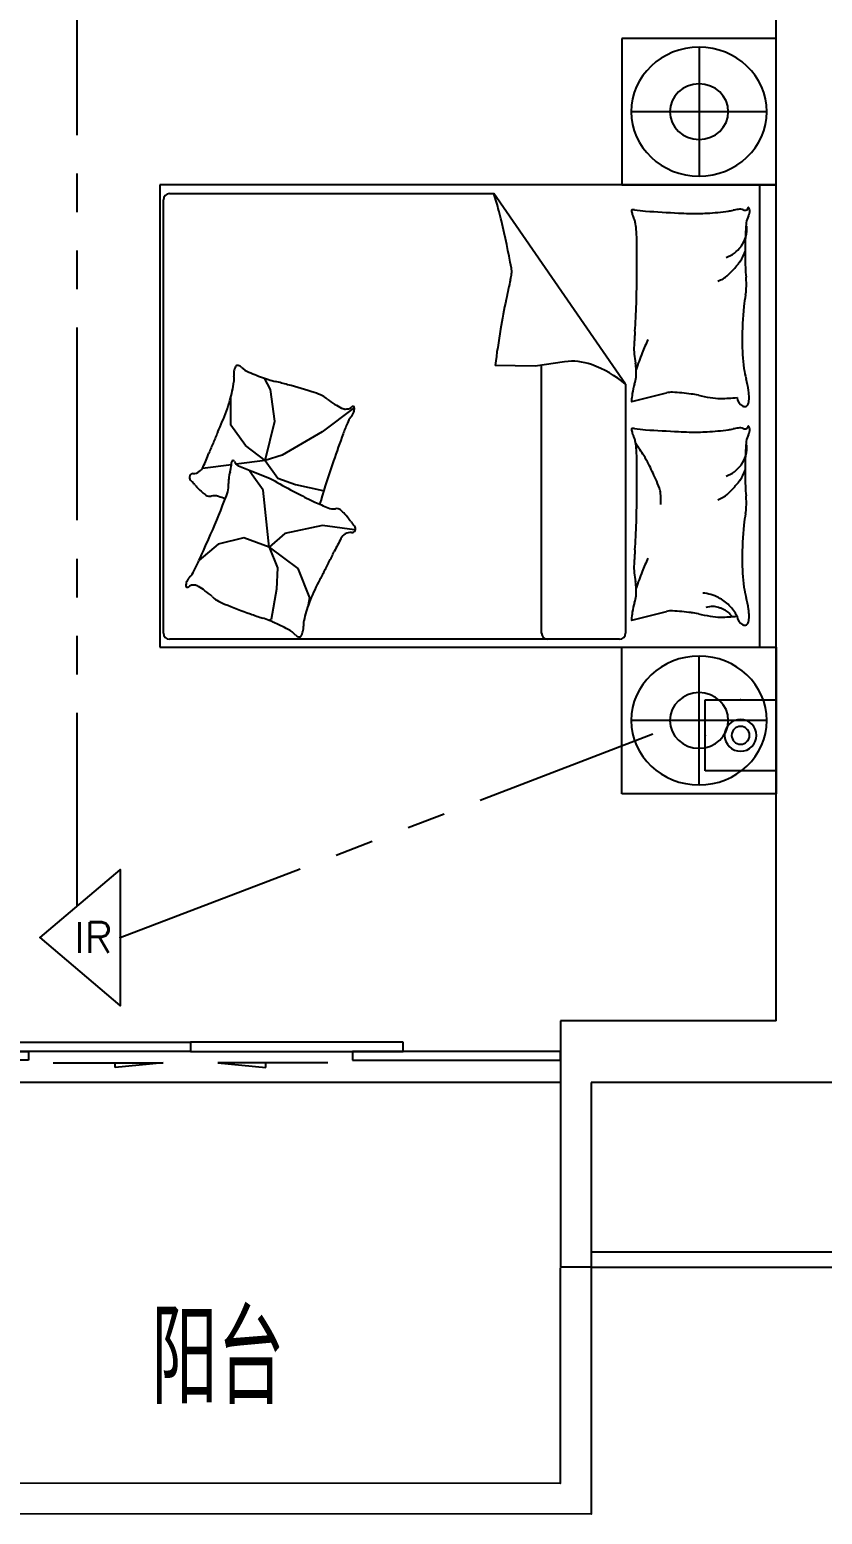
# Model space of a CAD drawing. Extents: x -41969 to 449372, y 65390 to 759577.
# Drawn here: x 328283 to 330855, y 709131 to 713947 of the extents above; entities that cross this region are included whole.
import ezdxf
from ezdxf.enums import TextEntityAlignment as Align

# ---------------------------------------------------------------- set-up
doc = ezdxf.new("R2010")
doc.units = 0
doc.header["$LTSCALE"] = 1000
doc.header["$MEASUREMENT"] = 0
doc.linetypes.add('PHANTOM2', pattern=[1.25, 0.625, -0.125, 0.125, -0.125, 0.125, -0.125])
for name, color, linetype in [('EQUIP-消防', 241, 'Continuous'), ('EQUIP-通讯', 241, 'Continuous'), ('IN-door', 2, 'Continuous'), ('WALL', 7, 'Continuous'), ('WINDOW', 2, 'Continuous'), ('WIRE-照明', 120, 'Continuous'), ('装修家具', 8, 'Continuous')]:
    doc.layers.add(name, color=color, linetype=linetype)
doc.styles.add('_TEL_DIM', font='SIMPLEX', dxfattribs={"width": 0.8, "height": 3.5, "bigfont": 'HZTXT'})
doc.styles.add('DIM_FONT', font='SIMPLEX', dxfattribs={"width": 0.7, "bigfont": 'GBCBIG'})
doc.styles.get("Standard").update_dxf_attribs({"font": 'gbenor.shx', "bigfont": 'gbcbig.shx'})

# ---------------------------------------------------------------- blocks, each defined once
blk = doc.blocks.new('A$C65FF3140')
at = {"color": 8}
for p, q in [((-6200, -6313.6), (-6700, -6313.6)), ((-6700, -6313.6), (-6700, -6788.6)), ((-6450, -6342.1), (-6450, -6760.1)), ((-6200, -6788.6), (-6200, -6313.6)), ((-6230, -6551.1), (-6670, -6551.1)), ((-6200, -6788.6), (-8200, -6788.6)), ((-8200, -6788.6), (-8200, -8288.6)), ((-6700, -6788.6), (-6200, -6788.6)), ((-6700, -6788.6), (-6200, -6788.6)), ((-6252.4, -8288.6), (-6252.4, -6788.6)), ((-6200, -8288.6), (-6200, -6788.6)), ((-8187.8, -8242.8), (-8187.8, -6837)), ((-8167.8, -6817), (-7115.9, -6817)), ((-6688.5, -7435.1), (-7115.9, -6817)), ((-6886.2, -7362.6), (-6981.6, -7376.2)), ((-7840.3, -7451.9), (-7860.3, -7415.8)), ((-6981.6, -7376.2), (-7111.7, -7374.5)), ((-6961.1, -8242.8), (-6961.1, -7373.3)), ((-7826.4, -7554.6), (-7840.3, -7451.9)), ((-6688.5, -7435.1), (-6688.5, -8242.8)), ((-6638.3, -7484), (-6555.7, -7463.4)), ((-7968.7, -7568.5), (-7968.7, -7475.6)), ((-7568.4, -7511), (-7672.4, -7590.2)), ((-6668.3, -7491.5), (-6638.3, -7484)), ((-7858, -7683.1), (-7826.4, -7554.6)), ((-7921.3, -7633.7), (-7968.7, -7568.5)), ((-7672.4, -7590.2), (-7802.7, -7665.3)), ((-7858, -7683.1), (-7921.3, -7633.7)), ((-7966.9, -7696.7), (-8061.5, -7708.6)), ((-7858, -7683.1), (-7952.2, -7694.9)), ((-7900.5, -7718.3), (-7944, -7700.6)), ((-7802.7, -7665.3), (-7858, -7683.1)), ((-7858, -7683.1), (-7816.6, -7740.5)), ((-7900, -7728.7), (-7908.6, -7716.7)), ((-7844.2, -7741.3), (-7900.5, -7718.3)), ((-7863.9, -7778.6), (-7900, -7728.7)), ((-7816.6, -7740.5), (-7759.3, -7760.2)), ((-7845, -7964.4), (-7863.9, -7778.6)), ((-7759.3, -7760.2), (-7670.4, -7780)), ((-7671.4, -7893.8), (-7793.5, -7919.6)), ((-7568.3, -7907.6), (-7671.4, -7893.8)), ((-7927.5, -7933.4), (-8010.1, -7954)), ((-7845, -7964.4), (-7927.5, -7933.4)), ((-7793.5, -7919.6), (-7845, -7964.4)), ((-8010.1, -7954), (-8072.6, -8007.6)), ((-7845, -7964.4), (-7752.2, -8033.2)), ((-7845, -7964.4), (-7817.5, -8031.4)), ((-7817.5, -8031.4), (-7821, -8100.3)), ((-7752.2, -8033.2), (-7714.4, -8127.8)), ((-7821, -8100.3), (-7838.2, -8198.3)), ((-7714.4, -8127.8), (-7717.8, -8151.9)), ((-6638.3, -8193.3), (-6555.7, -8172.6)), ((-7838.2, -8198.3), (-7844.6, -8201.6)), ((-6668.3, -8200.8), (-6638.3, -8193.3)), ((-6708.5, -8262.8), (-8167.8, -8262.8)), ((-8200, -8288.6), (-6200, -8288.6)), ((-6700, -8763.6), (-6700, -8288.6)), ((-6700, -8288.6), (-6200, -8288.6)), ((-6450, -8735.1), (-6450, -8317.1)), ((-6200, -8288.6), (-6200, -8763.6)), ((-6230, -8526.1), (-6670, -8526.1)), ((-6200, -8763.6), (-6700, -8763.6))]:
    blk.add_line(p, q, dxfattribs=at)
for centre, radius, start, end in [((-8167.8, -6837), 20, 90, 180), ((-8863.9, -7376.1), 1835.1, 15.9352, 17.7364), ((-7731.4, -7052.7), 657.4, 12.9255, 15.9352), ((-6668, -6871.2), 1.32, 106.6978, 187.1204), ((-6582.5, -6860.6), 87.5, 187.1204, 196.2212), ((-6662.8, -6888.5), 19.3, 80.0016, 106.6978), ((-6592.8, -6863.6), 76.7, 196.2212, 207.2841), ((-6603.7, -6553.1), 321.2, 260.0016, 266.4951), ((-5789.7, 6736.3), 13635.6, 266.49514, 266.94504), ((-6443.6, -5516.6), 1365.2, 266.945, 268.3669), ((-6463.2, -6202.8), 678.7, 268.3669, 273.3687), ((-6477, -5968.9), 913.1, 273.3687, 277.6809), ((-6381.5, -6677.2), 198.3, 277.6809, 282.1095), ((-6288.2, -7111.6), 246, 98.1335, 102.1095), ((-6318.4, -6900.5), 32.8, 68.579, 98.1335), ((-6300.7, -6855.5), 15.6, 248.579, 291.9904), ((-6296.5, -6866), 4.28, 291.9904, 11.8931), ((-6290, -6864.6), 2.32, 70.436, 191.8931), ((-6314.3, -6874), 28.9, 329.3487, 4.3025), ((-6290.4, -6865.7), 3.42, 21.7883, 70.436), ((-6310.5, -6873.7), 25.1, 4.3025, 21.7883), ((-11052.2, -7814.9), 4064.6, 10.7276, 12.9255), ((-6701.2, -6919.5), 45.3, 12.869, 27.2841), ((-6799.3, -6941.9), 145.9, 3.574, 12.869), ((-7815.4, -7005.4), 1164, 0.2865, 3.574), ((-5479.4, -6986.5), 820.8, 174.7408, 178.0921), ((-6393.8, -6929.8), 99.2, 344.0648, 4.2159), ((-6243.1, -6916.2), 53.9, 149.3487, 174.7408), ((-6393.8, -6929.8), 99.2, 323.9136, 344.0648), ((-4806.3, -7008.9), 1494.3, 178.0921, 180.5757), ((-12369.9, -7028.1), 5718.5, 359.0296, 0.2865), ((-6393.8, -6929.8), 99.2, 288.4397, 306.1766), ((-6393.8, -6929.8), 99.2, 306.1766, 323.9136), ((-6379.5, -6993.2), 76.8, 321.6114, 332.7604), ((-6519.3, -6921.2), 234, 332.7604, 339.1397), ((-5427.4, -7015.2), 873.2, 180.5757, 184.8018), ((-7250.6, -7050.8), 194.2, 346.8096, 352.2696), ((-7115.8, -7069.1), 58.1, 352.2696, 10.7276), ((-6506.2, -6912.9), 225.2, 309.0349, 316.1885), ((-6626.3, -6797.6), 391.6, 316.1885, 321.6114), ((-4612.1, -7669.2), 2515.8, 166.8096, 168.3259), ((-10013.9, -7068), 3362.2, 357.3904, 359.0296), ((-6467, -6916.7), 200.2, 293.0028, 298.3168), ((-6395.4, -7049.5), 49.3, 298.3168, 309.0349), ((-6449, -7118.6), 152.4, 349.8101, 357.4614), ((-6586.2, -7112.5), 289.7, 357.4614, 4.8018), ((-4541.4, -7683.8), 2588, 168.3259, 170.505), ((-5778.1, -7239.2), 529.3, 169.8101, 173.9133), ((-7870.4, -7165.7), 1216.5, 355.3824, 357.3904), ((-5261.3, -7294.3), 1049, 173.9133, 180), ((-3365.7, -7880.5), 3780.1, 170.505, 172.308), ((-5257.7, -7376.8), 1404.8, 175.3824, 177.2509), ((-6431, -7320.4), 230.1, 177.2509, 191.5586), ((-5948, -7606.4), 738.7, 156.5156, 158.3423), ((-5948, -7606.4), 738.7, 154.6889, 156.5156), ((-5627.6, -7294.3), 682.7, 180, 187.5469), ((-6860.7, -7540.9), 180.1, 69.8512, 98.1356), ((-6799.4, -7395.7), 145.9, 353.5659, 11.5586), ((-5948, -7606.4), 738.7, 160.572, 162.8018), ((-5948, -7606.4), 738.7, 158.3423, 160.572), ((-7899.7, -7402.4), 59.9, 171.3557, 187.784), ((-8021.5, -7419.1), 63, 351.7707, 7.784), ((-7908.6, -7401.1), 50.9, 152.7041, 171.3557), ((-7948.7, -7380.4), 5.8, 95.3572, 152.7041), ((-7947.6, -7391.3), 16.8, 44.9045, 95.3572), ((-7882.3, -7326.2), 75.5, 224.9045, 248.0627), ((-6916, -4927.1), 2661.9, 248.0627, 249.2227), ((-7796.5, -7247.8), 179.8, 249.2227, 253.6878), ((-6927.8, -7723.9), 375.1, 50.3555, 69.8512), ((-6773.4, -7398.7), 119.7, 342.6136, 353.5659), ((-6064.2, -7352.2), 242.2, 187.5469, 195.744), ((-8384.6, -7366.5), 430, 343.6473, 351.7707), ((-7693.8, -6896.8), 545.4, 253.6878, 256.159), ((-8218.6, -9026.7), 1648.1, 74.7375, 76.159), ((-8312, -9369.1), 2003, 72.1604, 74.7375), ((-7758.6, -7649.4), 196.5, 63.9265, 72.1604), ((-6439.9, -7503.1), 229.7, 162.6136, 170.5159), ((-6539.3, -7529.1), 67.7, 87.3351, 104.0452), ((-6566.8, -8119.5), 658.8, 81.9949, 87.3351), ((-6590.7, -7500.6), 304.8, 8.4372, 15.744), ((-6448.7, -7479.5), 161.1, 0, 8.4372), ((-8570.5, -7312), 623.6, 336.9038, 343.6473), ((-7707.8, -7545.7), 81, 50.2995, 63.9265), ((-7532.2, -7334.1), 194, 230.2995, 239.0944), ((-7451, -7198.5), 352, 239.0944, 243.1821), ((-7592.1, -7477.5), 39.3, 243.1821, 255.4291), ((-7589.7, -7501), 14.2, 280.4074, 323.4208), ((-7573.3, -7513.2), 6.3, 76.7192, 143.4208), ((-7572.8, -7511.4), 4.43, 3.9484, 76.7192), ((-7603.6, -7513.5), 35.2, 339.6548, 3.9484), ((-6399.4, -7509.9), 270.8, 170.5159, 175.9171), ((-6668.6, -7490.6), 0.917, 175.9171, 284.0449), ((-6519.2, -7781.2), 317.1, 77.8016, 81.9949), ((-6265.8, -6609.1), 882, 257.8016, 260.3156), ((-6379.9, -7277.5), 204, 260.3156, 270), ((-6379.9, -6989.6), 491.8, 270, 276.2324), ((-6292.7, -7475.8), 34.2, 184.4002, 243.4195), ((-6302.1, -7494.6), 13.1, 243.4195, 348.7276), ((-6377.9, -7479.5), 90.4, 348.7276, 0), ((-13367.2, -5266.4), 5838.3, 336.54767, 336.9038), ((-6818.9, -7884.3), 837.1, 157.2931, 159.8713), ((-7598.1, -7500.8), 15.3, 255.4291, 272.7286), ((-7601.1, -7439), 77.1, 272.7286, 280.4074), ((-7518, -7591.7), 79.2, 141.4146, 157.2931), ((-7626.9, -7504.8), 60.1, 321.4146, 339.6548), ((-2413.4, -10018.4), 6101.9, 156.54767, 156.89602), ((-2821.7, -9349.3), 5094.2, 159.8713, 160.9164), ((-6668, -7580.5), 1.32, 106.6978, 187.1204), ((-6582.5, -7569.8), 87.5, 187.1204, 196.2212), ((-6662.8, -7597.7), 19.3, 80.0016, 106.6978), ((-6592.8, -7572.8), 76.7, 196.2212, 207.2841), ((-6701.2, -7628.7), 45.3, 12.869, 27.2841), ((-6603.7, -7262.4), 321.2, 260.0016, 266.4951), ((-5789.7, 6027.1), 13635.6, 266.49514, 266.94504), ((-6443.6, -6225.8), 1365.2, 266.945, 268.3669), ((-6463.2, -6912), 678.7, 268.3669, 273.3687), ((-6477, -6678.1), 913.1, 273.3687, 277.6809), ((-6381.5, -7386.4), 198.3, 277.6809, 282.1095), ((-6288.2, -7820.9), 246, 98.1335, 102.1095), ((-6318.4, -7609.8), 32.8, 68.579, 98.1335), ((-6300.7, -7564.7), 15.6, 248.579, 291.9904), ((-6243.1, -7625.5), 53.9, 149.3487, 174.7408), ((-6296.5, -7575.2), 4.28, 291.9904, 11.8931), ((-6290, -7573.9), 2.32, 70.436, 191.8931), ((-6314.3, -7583.2), 28.9, 329.3487, 4.3025), ((-6290.4, -7574.9), 3.42, 21.7883, 70.436), ((-6310.5, -7583), 25.1, 4.3025, 21.7883), ((-6171.3, -8415.2), 2016.2, 156.896, 157.9812), ((-6799.3, -7651.1), 145.9, 3.574, 12.869), ((-7246, -8054.5), 728.6, 32.135, 35.8263), ((-7815.4, -7714.6), 1164, 0.2865, 3.574), ((-5479.4, -7695.8), 820.8, 174.7408, 178.0921), ((-6393.8, -7639.1), 99.2, 344.0648, 4.2159), ((-8091.6, -7689.1), 35.9, 271.1504, 337.1056), ((-10911.8, -6498.2), 3097.2, 337.1056, 337.9812), ((-8160.5, -7669.7), 195.5, 345.1193, 352.0178), ((-8000.5, -7692.1), 34, 352.0178, 4.2593), ((-7957.5, -7688.9), 9.2, 160.6201, 184.2593), ((-7961.7, -7687.4), 4.67, 17.1867, 160.6201), ((-7935.3, -7679.2), 23.1, 197.1867, 247.7645), ((-4663.8, -8712), 3145, 160.9164, 163.3915), ((-6893.7, -7833.2), 312.6, 26.4985, 32.135), ((-7895.7, -8332.8), 1432.3, 24.3265, 26.4985), ((-6393.8, -7639.1), 99.2, 306.1766, 323.9136), ((-6393.8, -7639.1), 99.2, 323.9136, 344.0648), ((-4806.3, -7718.2), 1494.3, 178.0921, 180.5757), ((-8090.6, -7737.7), 12.7, 91.1504, 223.2095), ((-8049.1, -7698.7), 69.7, 223.2095, 228.5233), ((-8125.2, -7784.8), 45.2, 41.9246, 48.5233), ((-7905.4, -7751.5), 71.2, 172.3216, 184.5118), ((-7798.2, -7765.9), 179.4, 165.1193, 172.3216), ((-7925.3, -7939.7), 214.3, 60.064, 67.7645), ((-7037.3, -6397.6), 1565.2, 240.064, 242.9116), ((-12369.9, -7737.4), 5718.5, 359.0296, 0.2865), ((-7052.3, -7951.5), 506.6, 20.6743, 24.3265), ((-6393.8, -7639.1), 99.2, 288.4397, 306.1766), ((-6626.3, -7506.9), 391.6, 316.1885, 321.6114), ((-6379.5, -7702.4), 76.8, 321.6114, 332.7604), ((-6519.3, -7630.4), 234, 332.7604, 339.1397), ((-5427.4, -7724.4), 873.2, 180.5757, 184.8018), ((-8376.2, -8010.2), 382.5, 40.6122, 41.9246), ((-7584.4, -7331.2), 660.5, 220.6122, 221.611), ((-7915.5, -7625.3), 217.6, 221.611, 227.9183), ((-8009.5, -7729.4), 77.4, 227.9183, 238.5023), ((-8038.1, -7776.1), 22.6, 238.5023, 282.4451), ((-10919.4, -6669.7), 3145, 336.5205, 338.9957), ((-8023.4, -7842.9), 45.8, 71.9797, 102.4451), ((-8320.2, -8755.5), 1005.4, 70.6552, 71.9797), ((-8092.2, -7755.2), 116.6, 338.9957, 351.8784), ((-8042.5, -7762.3), 66.3, 351.8784, 4.5118), ((-6981.9, -6289.3), 1686.8, 242.9116, 244.9471), ((-6632.5, -7793.1), 58, 4.0828, 20.6743), ((-6846, -7808.3), 272.1, 356.4448, 4.0828), ((-6467, -7625.9), 200.2, 293.0028, 298.3168), ((-6395.4, -7758.7), 49.3, 298.3168, 309.0349), ((-6506.2, -7622.1), 225.2, 309.0349, 316.1885), ((-6586.2, -7821.8), 289.7, 357.4614, 4.8018), ((-7270.4, -6906.6), 1005.4, 244.9471, 247.5838), ((-7565.9, -7846.4), 116.6, 163.3915, 169.2634), ((-7636.4, -7793.7), 45.8, 247.5838, 278.0492), ((-7626.8, -7861.5), 22.6, 54.1064, 98.0492), ((-7658.9, -7905.9), 77.4, 43.5224, 54.1064), ((-10013.9, -7777.3), 3362.2, 357.3904, 359.0296), ((-6449, -7827.8), 152.4, 349.8101, 357.4614), ((-7760.6, -8002.4), 217.6, 37.2151, 43.5224), ((-8113.3, -8270.3), 660.5, 36.2163, 37.2151), ((-7271.8, -7654), 382.5, 216.2163, 217.5287), ((-7577.4, -7903.8), 12.7, 266.7545, 38.8136), ((-7539.3, -7859.5), 45.2, 217.5287, 224.1274), ((-7621.8, -7939.5), 69.7, 38.8136, 44.1274), ((-5261.3, -8003.5), 1049, 173.9133, 180), ((-5778.1, -7948.4), 529.3, 169.8101, 173.9133), ((-12707.3, -5893.1), 5094.2, 335.4754, 336.5205), ((-4859.6, -9355.9), 3097.2, 152.7098, 153.5853), ((-7580.1, -7952.3), 35.9, 86.7545, 152.7098), ((-7870.4, -7875), 1216.5, 355.3824, 357.3904), ((-9439.1, -7081.1), 2016.2, 332.5001, 333.5853), ((-5257.7, -8086), 1404.8, 175.3824, 177.2509), ((-8159.5, -8005.5), 79.2, 317.0187, 332.8972), ((-8834.2, -7660.2), 837.1, 332.8972, 335.4754), ((-13063.1, -5194.6), 6101.9, 332.15178, 332.50014), ((-6431, -8029.7), 230.1, 177.2509, 191.5586), ((-5948, -8315.6), 738.7, 156.5156, 158.3423), ((-5948, -8315.6), 738.7, 154.6889, 156.5156), ((-5627.6, -8003.5), 682.7, 180, 187.5469), ((-8080.2, -8090), 35.2, 155.2589, 179.5525), ((-8111, -8089.8), 4.43, 179.5525, 252.3233), ((-8057.6, -8100.5), 60.1, 137.0187, 155.2589), ((-8095, -8101.4), 14.2, 96.0115, 139.0249), ((-8088.4, -8164.1), 77.1, 88.3327, 96.0115), ((-8086.6, -8102.2), 15.3, 71.0332, 88.3327), ((-8094.4, -8125), 39.3, 58.7862, 71.0332), ((-7131.6, -8365), 623.6, 152.5079, 159.2514), ((-2505.7, -10772.3), 5838.3, 152.15178, 152.50792), ((-6799.4, -8105), 145.9, 353.5659, 11.5586), ((-5948, -8315.6), 738.7, 160.572, 162.8018), ((-5948, -8315.6), 738.7, 158.3423, 160.572), ((-8110.4, -8088), 6.3, 252.3233, 319.0249), ((-8256.4, -8392.4), 352, 54.6985, 58.7862), ((-8165.1, -8263.4), 194, 45.9036, 54.6985), ((-7973.8, -8065.9), 81, 225.9036, 239.5306), ((-7915.2, -7966.4), 196.5, 239.5306, 247.7645), ((-6773.4, -8107.9), 119.7, 342.6136, 353.5659), ((-6451.2, -8251.8), 139.9, 73.485, 84.3689), ((-6451.2, -8251.8), 139.9, 62.6012, 73.485), ((-6451.2, -8251.8), 139.9, 44.9024, 62.6012), ((-6064.2, -8061.4), 242.2, 187.5469, 195.744), ((-6590.7, -8209.8), 304.8, 8.4372, 15.744), ((-7231.6, -6294.2), 2003, 247.7645, 250.3416), ((-7351, -6628.4), 1648.1, 250.3416, 251.7631), ((-7312.7, -8296.4), 430, 159.2514, 167.3748), ((-6399.4, -8219.1), 270.8, 170.5159, 175.9171), ((-6439.9, -8212.3), 229.7, 162.6136, 170.5159), ((-6539.3, -8238.3), 67.7, 87.3351, 104.0452), ((-6566.8, -8828.7), 658.8, 81.9949, 87.3351), ((-6519.2, -8490.4), 317.1, 77.8016, 81.9949), ((-6265.8, -7318.3), 882, 257.8016, 260.3156), ((-6404.9, -8248), 91.5, 90, 104.6851), ((-6404.9, -8212.6), 56.2, 71.2201, 90), ((-6453, -8354.1), 205.6, 68.1851, 71.2201), ((-6432.8, -8303.5), 151.1, 64.6449, 68.1851), ((-6390.6, -8214.5), 52.6, 48.5571, 64.6449), ((-6415.3, -8242.4), 89.9, 36.2641, 48.5571), ((-6451.2, -8251.8), 139.9, 27.2036, 44.9024), ((-6448.7, -8188.7), 161.1, 0, 8.4372), ((-8037.5, -8711.8), 545.4, 69.2919, 71.7631), ((-7908.2, -8369.7), 179.8, 64.8268, 69.2919), ((-8963.9, -10616.1), 2661.9, 63.6668, 64.8268), ((-7816.7, -8298.2), 75.5, 40.5086, 63.6668), ((-7793.4, -8223.5), 59.9, 346.9598, 3.3881), ((-7670.8, -8216.2), 63, 167.3748, 183.3881), ((-6668.6, -8199.9), 0.917, 175.9171, 284.0449), ((-6379.9, -7986.7), 204, 260.3156, 270), ((-6379.9, -7698.9), 491.8, 270, 276.2324), ((-6292.7, -8185), 34.2, 184.4002, 243.4195), ((-6302.1, -8203.8), 13.1, 243.4195, 348.7276), ((-6377.9, -8188.7), 90.4, 348.7276, 0), ((-8167.8, -8242.8), 20, 180, 270), ((-7746.5, -8238.2), 16.8, 220.5086, 270.9614), ((-7746.3, -8249.2), 5.8, 270.9614, 328.3083), ((-7784.7, -8225.5), 50.9, 328.3083, 346.9598), ((-6941.1, -8242.8), 20, 180, 270), ((-6708.5, -8242.8), 20, 270, 0)]:
    blk.add_arc(centre, radius, start, end, dxfattribs=at)
at = {"color": 8, "linetype": 'Continuous', "extrusion": (0, 0, -1)}
blk.add_ellipse((-6450, -6551.1), major_axis=(-220, 0), ratio=0.95, dxfattribs=at)
at = {"color": 8, "extrusion": (0, 0, -1)}
blk.add_ellipse((-6450, -6551.1), major_axis=(-95, 0), ratio=0.95, dxfattribs=at)
at = {"color": 8, "linetype": 'Continuous', "extrusion": (0, 0, -1)}
blk.add_ellipse((-6450, -8526.1), major_axis=(220, 0), ratio=0.95, start_param=3.141593, end_param=9.424778, dxfattribs=at)
at = {"color": 8, "extrusion": (0, 0, -1)}
blk.add_ellipse((-6450, -8526.1), major_axis=(95, 0), ratio=0.95, start_param=3.141593, end_param=9.424778, dxfattribs=at)
at = {"color": 8, "ltscale": 1e-06, "style": 'DIM_FONT', "text_generation_flag": 4, "width": 0.8, "flags": 9}
for tag, p, rotation in [('YSIZE', (7913.6, 18100), 270), ('XSIZE', (7913.6, 18100), 270), ('YSIZE', (5350, 12479.8), 270.0001), ('XSIZE', (5350, 12479.8), 270.0001), ('YSIZE', (7913.6, 10300), 270), ('XSIZE', (7913.6, 10300), 270), ('YSIZE', (5350, 4679.8), 270.0001), ('XSIZE', (5350, 4679.8), 270.0001), ('YSIZE', (-4020.2, -3750), 180.0001), ('XSIZE', (-4020.2, -3750), 180.0001), ('YSIZE', (3779.8, -3750), 180.0001), ('XSIZE', (3779.8, -3750), 180.0001), ('YSIZE', (12500, -4413.7), 270.0001), ('XSIZE', (12500, -4413.7), 270.0001), ('XSIZE', (12451, -6050.4), 180), ('YSIZE', (12451, -6050.4), 180), ('YSIZE', (10569.5, -6235.4), 180), ('XSIZE', (10569.5, -6235.4), 180), ('XSIZE', (-6200, -6313.6), 180), ('YSIZE', (-6200, -6313.6), 180), ('XSIZE', (1600, -6313.6), 180), ('YSIZE', (1600, -6313.6), 180)]:
    blk.add_attdef(tag, p, '', height=0.5, rotation=rotation, dxfattribs=at)
at = {"color": 8, "style": 'DIM_FONT', "oblique": 0, "width": 0.8, "flags": 9}
for tag, p, rotation in [('YSIZE', (5516.7, 17078.2), 360), ('XSIZE', (5516.7, 17078.2), 360), ('YSIZE', (5516.7, 9278.2), 360), ('XSIZE', (5516.7, 9278.2), 360), ('YSIZE', (-7221.8, -3916.7), 270), ('XSIZE', (-7221.8, -3916.7), 270), ('YSIZE', (578.2, -3916.7), 270), ('XSIZE', (578.2, -3916.7), 270)]:
    blk.add_attdef(tag, p, '', height=0.413, rotation=rotation, dxfattribs=at)
at = {"color": 8, "ltscale": 1e-06, "style": 'DIM_FONT', "width": 0.8, "flags": 9}
for tag, p, rotation in [('YSIZE', (5350, 16101), 89.9999), ('XSIZE', (5350, 16101), 89.9999), ('XSIZE', (7913.6, 10500), 90), ('YSIZE', (7913.6, 10500), 90), ('YSIZE', (7913.6, 2700.1), 90), ('XSIZE', (7913.6, 2700.1), 90), ('YSIZE', (-16900, -4413.7), 269.9999), ('XSIZE', (-16900, -4413.7), 269.9999)]:
    blk.add_attdef(tag, p, '', height=0.5, rotation=rotation, dxfattribs=at)
at = {"color": 8, "style": 'DIM_FONT', "text_generation_flag": 4, "width": 0.8, "flags": 9}
for tag, p, rotation in [('YSIZE', (5516.7, 11521.8), 0), ('XSIZE', (5516.7, 11521.8), 0), ('YSIZE', (5516.7, 3721.8), 0), ('XSIZE', (5516.7, 3721.8), 0), ('YSIZE', (9342.9, -1535.9), 180), ('XSIZE', (9342.9, -1535.9), 180), ('YSIZE', (-4978.2, -3916.7), 270), ('XSIZE', (-4978.2, -3916.7), 270), ('YSIZE', (2821.8, -3916.7), 270), ('XSIZE', (2821.8, -3916.7), 270)]:
    blk.add_attdef(tag, p, '', height=0.413, rotation=rotation, dxfattribs=at)
at = {"color": 8, "ltscale": 1e-06, "style": 'DIM_FONT', "oblique": 0, "width": 0.8, "flags": 9}
for tag, p, rotation in [('YSIZE', (5350, 8320.2), 89.9999), ('XSIZE', (5350, 8320.2), 89.9999), ('YSIZE', (-8179.8, -3750), 359.9999), ('XSIZE', (-8179.8, -3750), 359.9999), ('YSIZE', (-379.8, -3750), 359.9999), ('XSIZE', (-379.8, -3750), 359.9999)]:
    blk.add_attdef(tag, p, '', height=0.5, rotation=rotation, dxfattribs=at)
at = {"color": 8, "text_generation_flag": 4, "flags": 9}
for tag, p, height, width in [('YSIZE', (-14000.3, -1399.1), 0.666, 0.834261), ('XSIZE', (-14000.3, -1399.1), 0.666, 0.834261), ('YSIZE', (-10846.1, -3267.1), 0.5, 0.8), ('XSIZE', (-10846.1, -3267.1), 0.5, 0.8)]:
    blk.add_attdef(tag, p, '', height=height, rotation=180, dxfattribs=dict(at, width=width))
at = {"color": 8, "flags": 9}
for tag, p, height, width in [('YSIZE', (9600.3, -1399.1), 0.666, 0.834261), ('XSIZE', (9600.3, -1399.1), 0.666, 0.834261), ('YSIZE', (6446.1, -3267.1), 0.5, 0.8), ('XSIZE', (6446.1, -3267.1), 0.5, 0.8)]:
    blk.add_attdef(tag, p, '', height=height, dxfattribs=dict(at, width=width))
at = {"color": 8, "style": 'DIM_FONT', "width": 0.8, "flags": 9}
for tag in ['YSIZE', 'XSIZE']:
    blk.add_attdef(tag, (-13742.9, -1535.9), '', height=0.413, dxfattribs=at)
at = {"color": 8, "flags": 9}
for tag, p in [('YSIZE', (5880.4, -5584.1)), ('XSIZE', (5880.4, -5584.1)), ('YSIZE', (5880.4, -5584.1)), ('XSIZE', (5880.4, -5584.1)), ('YSIZE', (9400, -8940.7)), ('XSIZE', (9400, -8940.7))]:
    blk.add_attdef(tag, p, '', height=0.5, dxfattribs=at)
at = {"color": 8, "ltscale": 1e-06, "style": 'DIM_FONT', "width": 0.8, "flags": 9}
for tag, p in [('YSIZE', (-16900, -6050.4)), ('XSIZE', (-16900, -6050.4)), ('YSIZE', (-14969.5, -6235.4)), ('XSIZE', (-14969.5, -6235.4)), ('YSIZE', (-6000, -6313.6)), ('XSIZE', (-6000, -6313.6)), ('YSIZE', (1800, -6313.6)), ('XSIZE', (1800, -6313.6))]:
    blk.add_attdef(tag, p, '', height=0.5, dxfattribs=at)
at = {"color": 8, "text_generation_flag": 4, "flags": 9}
for tag, p in [('YSIZE', (-10280.4, -6139.1)), ('XSIZE', (-10280.4, -6139.1)), ('YSIZE', (-13800, -9000.4)), ('XSIZE', (-13800, -9000.4))]:
    blk.add_attdef(tag, p, '', height=0.5, rotation=180, dxfattribs=at)
blk = doc.blocks.new('$DorLib2D$00000138')
at = {"color": 0, "linetype": 'Continuous'}
for p, q in [((-0.2875, 0), (-0.2875, 0.1538)), ((-0.2875, 0.1538), (0, 0.1538)), ((0, 0.1538), (0, 0)), ((0.2875, 0.1538), (0, 0.1538)), ((0.2875, 0), (0.2875, 0.1538)), ((-0.5, -0.1399), (-0.5, 0)), ((-0.5, 0), (-0.2188, 0)), ((0, 0), (-0.2875, 0)), ((-0.2188, 0), (-0.2188, -0.1399)), ((0, 0), (0.2875, 0)), ((0.2188, 0), (0.2188, -0.1399)), ((0.5, 0), (0.2188, 0)), ((0.5, 0), (0.5, -0.1946)), ((0.5, -0.1399), (0.5, 0)), ((-0.2188, -0.1399), (-0.5, -0.1399)), ((0.2188, -0.1399), (0.5, -0.1399)), ((-0.1857, -0.186), (-0.037, -0.186)), ((-0.037, -0.186), (-0.1019, -0.2583)), ((-0.1019, -0.2583), (-0.1019, -0.186)), ((0.1857, -0.186), (0.037, -0.186)), ((0.037, -0.186), (0.1019, -0.2583)), ((0.1019, -0.2583), (0.1019, -0.186))]:
    blk.add_line(p, q, dxfattribs=at)
blk = doc.blocks.new('$equip$00001722')
for p, q in [((-0.5, 0), (-0.5, -1)), ((0.5, 0), (-0.5, 0)), ((0.5, -1), (0.5, 0)), ((-0.5, -1), (0.5, -1))]:
    blk.add_line(p, q)
for radius in [0.225, 0.126]:
    blk.add_circle((0, -0.5), radius)
for p in [(0, 0), (-0.5, -0.5), (0.5, -0.5), (0, -1)]:
    blk.add_point(p)
at = {"flags": 9}
blk.add_attdef('A', (0, 0), '', height=0.00002, dxfattribs=at)
blk.add_attdef('B', text='', height=0.4, dxfattribs=at).set_placement((0.884, -0.7), align=Align.MIDDLE_CENTER)
blk = doc.blocks.new('$equip$00001794')
for p, q in [((-0.52, 0), (0, 0.44)), ((0, 0.44), (0, -0.44)), ((0, -0.44), (-0.52, 0))]:
    blk.add_line(p, q)
for p in [(0, 0.44), (-0.52, 0), (0, 0), (0, -0.44)]:
    blk.add_point(p)
at = {"color": 7, "style": '_TEL_DIM'}
blk.add_attdef('$TEXT$', text='', height=0.2, dxfattribs=at).set_placement((-0.1747, 0), align=Align.MIDDLE_CENTER)
at = {"color": 7, "style": '_TEL_DIM', "flags": 1}
blk.add_attdef('A', text='', height=0.00002, dxfattribs=at).set_placement((0, 0), align=Align.MIDDLE_CENTER)

msp = doc.modelspace()

# ---------------------------------------------------------------- linework, layer by layer
at = {"layer": 'IN-door'}
msp.add_lwpolyline([(330005.2, 710532.2), (327605.2, 710532.2)], dxfattribs=at)
at = {"layer": 'WALL'}
for p, q in [((330705.2, 710732.2), (330705.2, 716382.2)), ((330055.2, 710732.2), (330005.2, 710732.2)), ((330005.2, 710732.2), (330005.2, 710532.2)), ((330705.2, 710732.2), (330055.2, 710732.2)), ((330005.2, 710532.2), (330005.2, 709932.2)), ((330105.2, 710532.2), (330105.2, 709932.2)), ((330805.2, 710532.2), (330105.2, 710532.2)), ((331505.2, 710532.2), (330805.2, 710532.2)), ((330105.2, 709932.2), (330005.2, 709932.2))]:
    msp.add_line(p, q, dxfattribs=at)
at = {"layer": 'WALL', "color": 5}
for points in [[(330105, 709930.9), (330105, 709130.9), (327005.2, 709132.2)], [(330005, 709930.9), (330005, 709230.9), (327005.2, 709232.2)]]:
    msp.add_lwpolyline(points, dxfattribs=at)
at = {"layer": 'WINDOW'}
for points in [[(330105.2, 709982.2), (331505.2, 709982.2)], [(330105.2, 709932.2), (331505.2, 709932.2)]]:
    msp.add_lwpolyline(points, dxfattribs=at)
at = {"layer": 'WIRE-照明', "linetype": 'PHANTOM2'}
for p, q in [((328437.5, 711105.4), (328437.5, 716494.3)), ((328576.9, 711001.8), (330305.5, 711662.3))]:
    msp.add_line(p, q, dxfattribs=at)

# ---------------------------------------------------------------- block references
at = {"layer": 'EQUIP-消防', "xscale": -230.3999999999069, "yscale": 230.3999999999069, "zscale": 230.4}
msp.add_blockref('$equip$00001722', (330590, 711773.1), dxfattribs=at)
at = {"layer": 'EQUIP-通讯', "xscale": 500.000000000002, "yscale": 500, "zscale": 500, "rotation": 359.9999949913869}
msp.add_blockref('$equip$00001794', (328576.9, 711001.8), dxfattribs=at).add_auto_attribs({'$TEXT$': 'IR'})
at = {"layer": 'IN-door', "xscale": 2400, "yscale": -200, "zscale": 200, "rotation": 179.9999999811792}
msp.add_blockref('$DorLib2D$00000138', (328805.2, 710632.2), dxfattribs=at)
at = {"layer": '装修家具'}
msp.add_blockref('A$C65FF3140', (336905.2, 720232.2), dxfattribs=at)

# ---------------------------------------------------------------- texts
at = {"color": 9}
msp.add_text('阳台', height=300, dxfattribs=at).set_placement((328677.8, 709488.1))

doc.saveas('drawing.dxf')
